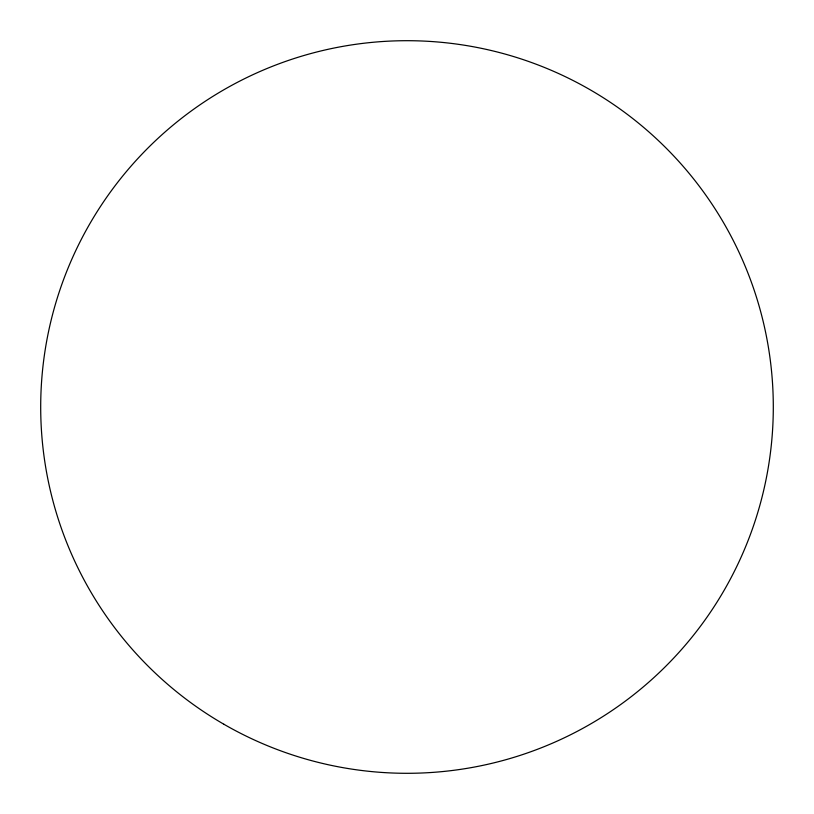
<?xml version="1.0" encoding="UTF-8"?>
<svg xmlns="http://www.w3.org/2000/svg" width="814" height="814" viewBox="0 0 814 814"><rect width="100%" height="100%" fill="white"/><g stroke="black" fill="none" stroke-linecap="round" stroke-linejoin="round"><path stroke-width="1.22" d="M223.85 724.226A366.3 366.3 0 0 0 773.3 407A366.3 366.3 0 0 0 223.85 89.774A366.3 366.3 0 0 0 223.85 724.226"/></g></svg>
